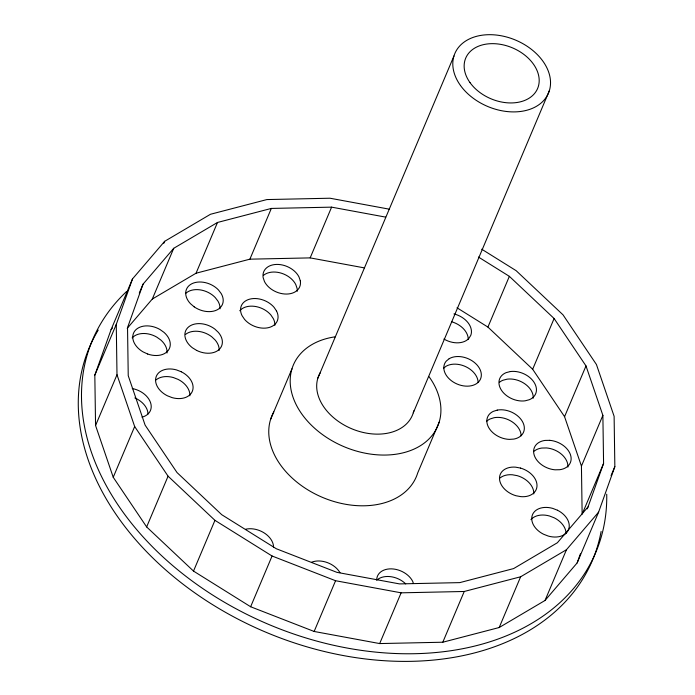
<?xml version="1.0" encoding="UTF-8"?>
<svg xmlns="http://www.w3.org/2000/svg" width="695" height="695" viewBox="0 0 695 695"><rect width="100%" height="100%" fill="white"/><g stroke="black" fill="none" stroke-linecap="round" stroke-linejoin="round"><path stroke-width="1.04" d="M481.705 249.192L516.168 270.694L563.037 314.861L596.44 364.519L614.111 416.296L614.849 466.649L598.595 512.163L577.163 562.907L545.028 600.471L499.192 627.524L442.802 642.223L379.679 643.57L314.14 631.468L250.634 606.752L193.505 571.09L146.645 526.932L113.233 477.274L95.562 425.496L94.824 375.144L111.078 329.63L132.519 278.886L164.654 241.321L210.481 214.268L266.871 199.569L329.995 198.223L389.191 209.152M94.824 375.144L116.265 324.391L132.519 278.886M385.699 217.127L331.602 207.145L271.337 208.43L217.492 222.469L173.733 248.297L143.048 284.159L127.533 327.614L128.236 375.691L145.107 425.123L177.008 472.539L221.748 514.708L276.297 548.746L336.927 572.35L399.512 583.904L459.777 582.619L513.622 568.58L557.373 542.752L588.057 506.89L603.581 463.435L602.878 415.358L585.998 365.926L554.106 318.51L509.357 276.341L478.447 257.046M577.163 562.907L580.412 553.802M139.269 293.116L143.048 284.159M163.811 243.311L164.654 241.321M95.562 425.496L116.995 374.753L116.265 324.391M127.194 328.379L152.301 299.041L173.733 248.297M152.301 299.041L196.051 273.213L217.492 222.469M113.233 477.274L134.665 426.53L116.995 374.753M196.051 273.213L249.896 259.174L271.337 208.43M146.645 526.932L168.077 476.188L134.665 426.53M249.896 259.174L310.17 257.888L331.602 207.145M193.505 571.09L214.946 520.346L168.077 476.188M270.537 419.572L291.978 368.828M317.841 378.21L453.957 55.982M250.634 606.752L272.075 556.009L214.946 520.346M314.14 631.468L335.572 580.725L401.119 592.826L464.234 591.48L520.633 576.78L566.46 549.728L598.595 512.163M413.273 412.839L549.38 90.611M439.136 422.221L417.695 472.965A78.379 55.513 22.9 0 1 322.367 497.342A78.379 55.513 22.9 0 1 273.795 411.927M603.581 463.435L582.141 514.178L581.437 466.102L564.566 416.67L532.665 369.254L487.925 327.084L509.357 276.341M379.679 643.57L401.119 592.826M532.665 369.254L554.106 318.51M442.802 642.223L464.234 591.48M564.566 416.67L585.998 365.926M499.192 627.524L520.633 576.78M581.437 466.102L602.878 415.358M545.028 600.471L566.46 549.728M587.214 508.879L588.057 506.89M611.07 475.606L614.849 466.649M111.078 329.63L112.477 327.997M443.731 368.159L445.947 366.317A19.512 13.822 22.9 0 1 466.345 366.969A19.512 13.822 22.9 0 1 478.117 382.415M310.17 257.888L364.258 267.87M272.075 556.009L335.572 580.725M457.015 307.798L487.925 327.084M413.343 583.253L412.7 581.368A19.512 13.822 22.9 0 0 391.58 568.866A19.512 13.822 22.9 0 0 376.69 580.221M429.11 376.768A78.379 55.513 22.9 0 1 402.744 452.923A78.379 55.513 22.9 0 1 298.181 408.382A78.379 55.513 22.9 0 1 335.285 336.797M601.106 531.475A273.135 193.471 22.9 0 1 272.301 634.856A273.135 193.471 22.9 0 1 98.221 330.073M606.726 494.206A273.135 193.471 22.9 0 1 268.948 624.536A273.135 193.471 22.9 0 1 126.542 291.544M134.839 397.922A19.512 13.822 22.9 0 1 148 414.029M530.928 519.634A19.512 13.822 22.9 0 1 549.519 516.003L554.263 517.845A19.512 13.822 22.9 0 1 566.034 533.3M534.16 451.168A19.512 13.822 22.9 0 1 541.796 448.049L546.513 447.945A19.512 13.822 22.9 0 1 567.902 467.083M499.47 382.285A19.512 13.822 22.9 0 1 502.893 380.261L507.107 379.166A19.512 13.822 22.9 0 1 533.213 398.2M451.715 321.794A19.512 13.822 22.9 0 1 468.239 339.473M263.501 275.333A19.512 13.822 22.9 0 1 295.766 284.533L297.086 288.408A19.512 13.822 22.9 0 1 297.243 291.257M185.539 293.551A19.512 13.822 22.9 0 1 215.215 297.53L217.978 301.161A19.512 13.822 22.9 0 1 219.985 308.832M156.106 379.87A19.512 13.822 22.9 0 1 173.359 377.55L178.102 379.401A19.512 13.822 22.9 0 1 189.848 395.794M377.229 579.769A19.512 13.822 22.9 0 1 405.698 583.887M500.026 477.995A19.512 13.822 22.9 0 1 512.38 474.772L517.28 475.675A19.512 13.822 22.9 0 1 533.769 493.919M486.752 421.213A19.512 13.822 22.9 0 1 489.975 419.016L494.041 417.712A19.512 13.822 22.9 0 1 521.128 435.8M239.749 310.761A19.512 13.822 22.9 0 1 270.85 314.939L273.344 318.649A19.512 13.822 22.9 0 1 274.829 325.364M185.4 334.521A19.512 13.822 22.9 0 1 211.662 336.719L215.163 340.02A19.512 13.822 22.9 0 1 219.142 350.445M132.146 337.892A19.512 13.822 22.9 0 1 156.757 337.11L160.806 340.003A19.512 13.822 22.9 0 1 167.009 352.999M311.568 562.246A19.512 13.822 22.9 0 1 339.994 572.706M132.25 388.54A19.512 13.822 22.9 0 1 150.528 402.57A19.512 13.822 22.9 0 1 142.023 417.165M245.656 529.234A19.512 13.822 22.9 0 1 273.552 547.391M413.803 410.815A50.831 36.001 22.9 0 1 352.217 428.971A50.831 36.001 22.9 0 1 320.404 372.468M443.923 339.03A19.512 13.822 22.9 0 0 468.795 338.5L470.741 335.433A19.512 13.822 22.9 0 0 453.948 313.923M449.161 358.707L446.225 361.139A19.512 13.822 22.9 0 0 461.15 385.404A19.512 13.822 22.9 0 0 480.132 369.671A19.512 13.822 22.9 0 0 449.161 358.707M497.264 410.102L493.189 411.405A19.512 13.822 22.9 0 0 488.776 427.72A19.512 13.822 22.9 0 0 509.279 439.388L513.909 439.075A19.512 13.822 22.9 0 0 522.397 421.457A19.512 13.822 22.9 0 0 497.264 410.102M510.321 371.547L506.108 372.65A19.512 13.822 22.9 0 0 501.555 390.399A19.512 13.822 22.9 0 0 525.064 400.833L529.277 399.729A19.512 13.822 22.9 0 0 533.838 381.981A19.512 13.822 22.9 0 0 510.321 371.547M549.728 440.335L545.01 440.43A19.512 13.822 22.9 0 0 534.316 455.46A19.512 13.822 22.9 0 0 555.044 469.811L559.753 469.716A19.512 13.822 22.9 0 0 570.447 454.686A19.512 13.822 22.9 0 0 549.728 440.335M520.494 468.065L515.594 467.162A19.512 13.822 22.9 0 0 499.497 478.438A19.512 13.822 22.9 0 0 516.011 495.743L520.911 496.647A19.512 13.822 22.9 0 0 537.009 485.371A19.512 13.822 22.9 0 0 520.494 468.065M557.477 510.234L552.734 508.393A19.512 13.822 22.9 0 0 532.318 515.151A19.512 13.822 22.9 0 0 543.507 534.212L548.259 536.062A19.512 13.822 22.9 0 0 568.666 529.303A19.512 13.822 22.9 0 0 557.477 510.234M181.317 371.79L176.573 369.94A19.512 13.822 22.9 0 0 156.158 376.707A19.512 13.822 22.9 0 0 167.347 395.768L172.091 397.618A19.512 13.822 22.9 0 0 192.506 390.851A19.512 13.822 22.9 0 0 181.317 371.79M147.696 354.033L143.074 351.896A19.512 13.822 22.9 0 1 134.769 330.994A19.512 13.822 22.9 0 1 159.972 329.5L164.02 332.392A19.512 13.822 22.9 0 1 168.268 350.41A19.512 13.822 22.9 0 1 147.696 354.033M196.642 350.419L192.367 347.761A19.512 13.822 22.9 0 1 188.614 326.911A19.512 13.822 22.9 0 1 214.877 329.109L218.378 332.401A19.512 13.822 22.9 0 1 218.63 349.95A19.512 13.822 22.9 0 1 196.642 350.419M194.218 306.877L190.5 303.724A19.512 13.822 22.9 0 1 191.933 283.699A19.512 13.822 22.9 0 1 218.43 289.919L221.192 293.551A19.512 13.822 22.9 0 1 216.988 309.935A19.512 13.822 22.9 0 1 194.218 306.877M276.558 311.03L274.065 307.32A19.512 13.822 22.9 0 0 249.748 299.137A19.512 13.822 22.9 0 0 242.06 315.669L244.562 319.379A19.512 13.822 22.9 0 0 268.869 327.562A19.512 13.822 22.9 0 0 276.558 311.03M300.301 280.789L298.98 276.923A19.512 13.822 22.9 0 0 276.671 264.421A19.512 13.822 22.9 0 0 263.162 277.687L264.474 281.553A19.512 13.822 22.9 0 0 286.783 294.055A19.512 13.822 22.9 0 0 300.301 280.789M460.455 85.459A50.831 36.001 22.9 0 0 545.019 98.959A50.831 36.001 22.9 0 0 499.531 35.48A50.831 36.001 22.9 0 0 460.455 85.459M470.029 82.636A39.016 27.635 22.9 0 0 534.95 93A39.016 27.635 22.9 0 0 500.026 44.263A39.016 27.635 22.9 0 0 470.029 82.636"/></g></svg>
